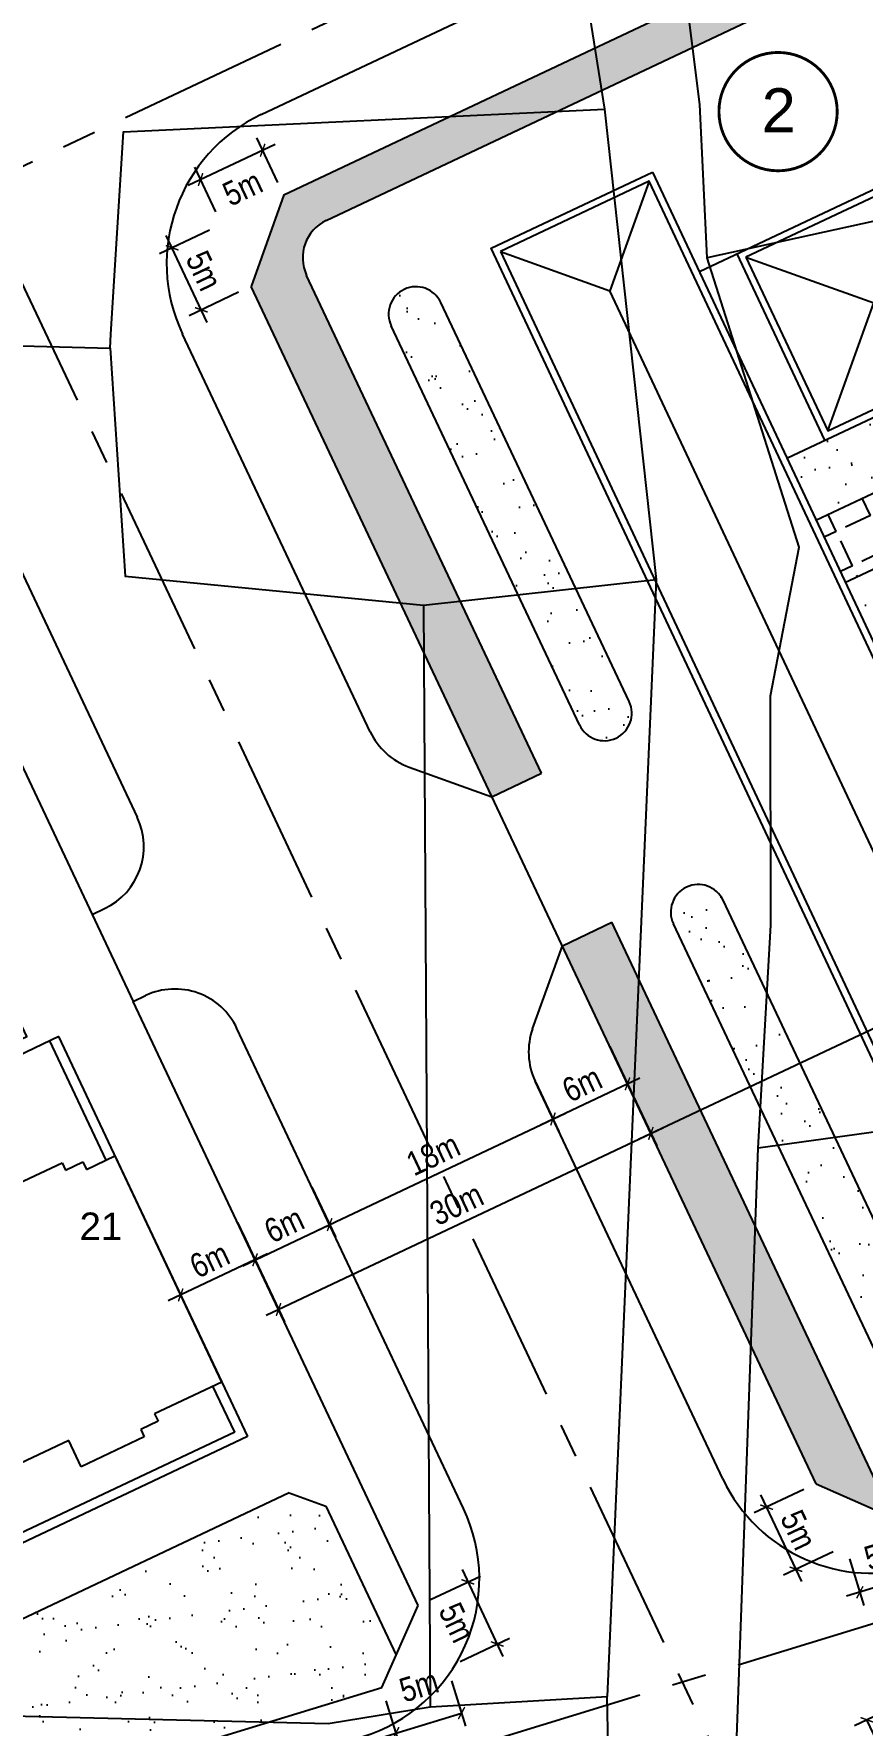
# Model space of a CAD drawing. Extents: x 597165 to 598689, y 1181586 to 1183364.
# Drawn here: x 597627.7 to 597688.1, y 1182102.6 to 1182225.7 of the extents above; entities that cross this region are included whole.
import ezdxf
from ezdxf.enums import TextEntityAlignment as Align

# ---------------------------------------------------------------- set-up
doc = ezdxf.new("R2010")
doc.units = 0
doc.header["$MEASUREMENT"] = 0
doc.linetypes.add('CENTER', pattern=[2, 1.25, -0.25, 0.25, -0.25])
doc.layers.get('0').update_dxf_attribs({"linetype": 'CONTINUOUS'})
doc.layers.get('DEFPOINTS').update_dxf_attribs({"color": 8, "linetype": 'CONTINUOUS'})
for name, color, linetype in [('DIM-T', 7, 'CONTINUOUS'), ('DTEXT', 7, 'CONTINUOUS'), ('GT-QLO50-L', 4, 'CONTINUOUS'), ('HA-CAY-XANH-KO', 3, 'CONTINUOUS'), ('HA-SAN', 41, 'CONTINUOUS'), ('NEN-HT', 8, 'CONTINUOUS'), ('NET-02', 2, 'CONTINUOUS'), ('NET-03', 3, 'CONTINUOUS'), ('NET-04', 4, 'CONTINUOUS'), ('NET-LE-CO', 3, 'CONTINUOUS'), ('NET-LENGOAI', 4, 'CONTINUOUS'), ('NET-LETRONG', 5, 'CONTINUOUS'), ('NET-TIM', 2, 'CENTER')]:
    doc.layers.add(name, color=color, linetype=linetype)
doc.styles.add('VHEL-B', font='VHELVEB.TTF')
doc.styles.add('VHEL-C-R', font='VHELVCN.TTF')
doc.styles.add('VHEL-R', font='VHELVEN.TTF')
doc.dimstyles.new('TL1000', dxfattribs={"dimscale": 0, "dimtxt": 2, "dimasz": 0.7, "dimexe": 1, "dimexo": 1, "dimgap": 0.5, "dimtad": 1, "dimdec": 1, "dimzin": 12, "dimtxsty": 'VHEL-C-R', "dimblk1": 'ARCHTICK', "dimblk2": 'ARCHTICK', "dimsah": 1, "dimcen": -0.09, "dimdle": 1, "dimclrd": 256, "dimclre": 256, "dimclrt": 256, "dimazin": 3, "dimtfac": 0.005, "dimtdec": 1, "dimtix": 1, "dimtmove": 0, "dimatfit": 3, "dimtolj": 1, "dimtzin": 0})
pattern_1 = [(37.26582263, (0, 0), (-0.11023521, 3.854130278), [0, -3.04, 0, -3.4, 0, -3.25]), (7.26582263, (0, 0), (3.562592942, 5.629778284), [0, -1.64, 0, -2.74, 0, -1.05]), (327.26582263, (-2.46, 0.01), (6.228277961, -0.014137947), [0, -1, 0, -3.6, 0, -4.7]), (317.26582263, (-2.46, 0.01), (6.019377384, 1.73076346), [0, -0.5, 0, -2.36, 0, -2.7])]

# ---------------------------------------------------------------- blocks, each defined once
blk = doc.blocks.new('A$C4397129B')
at = {"layer": 'NET-04', "linetype": 'CONTINUOUS'}
for p, q in [((2.3, 20), (2.3, 19.4)), ((3.7, 20), (2.3, 20)), ((3.7, 20.6), (3.7, 20)), ((11.7, 20.6), (3.7, 20.6)), ((11.7, 20), (11.7, 20.6)), ((13.1, 20), (11.7, 20)), ((13.1, 19.4), (13.1, 20)), ((17.5, 20), (17.5, 19.4)), ((18.9, 20), (17.5, 20)), ((18.9, 20.6), (18.9, 20)), ((26.9, 20.6), (18.9, 20.6)), ((26.9, 20), (26.9, 20.6)), ((28.3, 20), (26.9, 20)), ((28.3, 19.4), (28.3, 20)), ((0, 19.4), (0, 1.2)), ((2.3, 19.4), (0, 19.4)), ((13.9, 19.4), (13.1, 19.4)), ((13.9, 16.5), (13.9, 19.4)), ((16.7, 19.4), (16.7, 16.5)), ((17.5, 19.4), (16.7, 19.4)), ((29.1, 19.4), (28.3, 19.4)), ((29.1, 14.3), (29.1, 19.4)), ((16.7, 16.5), (13.9, 16.5)), ((30.5, 14.3), (29.1, 14.3)), ((30.5, 2.7), (30.5, 14.3)), ((29.1, 2.7), (30.5, 2.7)), ((29.1, 1.2), (29.1, 2.7)), ((11.9, 2.1), (18.7, 2.1)), ((11.9, 0), (11.9, 2.1)), ((18.7, 2.1), (18.7, 0)), ((0, 1.2), (5.4, 1.2)), ((5.4, 1.2), (5.4, 0.6)), ((5.4, 0.6), (6.8, 0.6)), ((6.8, 0.6), (6.8, 0)), ((6.8, 0), (11.9, 0)), ((18.7, 0), (23.8, 0)), ((23.8, 0.6), (25.2, 0.6)), ((23.8, 0), (23.8, 0.6)), ((25.2, 1.2), (29.1, 1.2)), ((25.2, 0.6), (25.2, 1.2))]:
    blk.add_line(p, q, dxfattribs=at)
blk = doc.blocks.new('_ARCHTICK')
at = {"color": 0, "linetype": 'BYBLOCK', "const_width": 0.15}
blk.add_lwpolyline([(-0.5, -0.5), (0.5, 0.5)], dxfattribs=at)
blk = doc.blocks.new('*D201')
at = {"linetype": 'BYBLOCK'}
for p, q in [((597648, 1182141.74), (597649.71, 1182138.12)), ((597642.58, 1182139.17), (597644.29, 1182135.56)), ((597642.96, 1182136.03), (597650.19, 1182139.45))]:
    blk.add_line(p, q, dxfattribs=at)
at = {"layer": 'DEFPOINTS', "color": 0, "linetype": 'BYBLOCK'}
for p in [(597647.58, 1182142.64), (597642.15, 1182140.08), (597649.29, 1182139.02)]:
    blk.add_point(p, dxfattribs=at)
at = {"linetype": 'BYBLOCK', "xscale": 0.7, "yscale": 0.7, "zscale": 0.7}
for p, rotation in [((597649.29, 1182139.02), 25.28252119210016), ((597643.86, 1182136.46), 205.2825211921001)]:
    blk.add_blockref('_ARCHTICK', p, dxfattribs=dict(at, rotation=rotation))
at = {"linetype": 'BYBLOCK', "insert": (597645.98, 1182139), "char_height": 1.75, "attachment_point": 5, "rotation": 25.2825, "style": 'VHEL-C-R'}
blk.add_mtext('\\A1;6m', dxfattribs=at)
blk = doc.blocks.new('*D200')
at = {"linetype": 'BYBLOCK'}
for p, q in [((597664.28, 1182149.42), (597665.99, 1182145.81)), ((597648.38, 1182138.6), (597666.47, 1182147.14)), ((597648, 1182141.74), (597649.71, 1182138.12))]:
    blk.add_line(p, q, dxfattribs=at)
at = {"layer": 'DEFPOINTS', "color": 0, "linetype": 'BYBLOCK'}
for p in [(597663.85, 1182150.33), (597665.56, 1182146.71), (597647.58, 1182142.64)]:
    blk.add_point(p, dxfattribs=at)
at = {"linetype": 'BYBLOCK', "xscale": 0.7, "yscale": 0.7, "zscale": 0.7}
for p, rotation in [((597665.56, 1182146.71), 25.28252119210013), ((597649.29, 1182139.02), 205.2825211921001)]:
    blk.add_blockref('_ARCHTICK', p, dxfattribs=dict(at, rotation=rotation))
at = {"linetype": 'BYBLOCK', "insert": (597656.83, 1182144.13), "char_height": 1.75, "attachment_point": 5, "rotation": 25.2825, "style": 'VHEL-C-R'}
blk.add_mtext('\\A1;18m', dxfattribs=at)
blk = doc.blocks.new('*D199')
at = {"linetype": 'BYBLOCK'}
for p, q in [((597669.71, 1182151.99), (597671.41, 1182148.37)), ((597664.28, 1182149.42), (597665.99, 1182145.81)), ((597664.66, 1182146.28), (597671.89, 1182149.7))]:
    blk.add_line(p, q, dxfattribs=at)
at = {"layer": 'DEFPOINTS', "color": 0, "linetype": 'BYBLOCK'}
for p in [(597669.28, 1182152.89), (597663.85, 1182150.33), (597670.99, 1182149.27)]:
    blk.add_point(p, dxfattribs=at)
at = {"linetype": 'BYBLOCK', "xscale": 0.7, "yscale": 0.7, "zscale": 0.7}
for p, rotation in [((597670.99, 1182149.27), 25.28252119210013), ((597665.56, 1182146.71), 205.2825211921001)]:
    blk.add_blockref('_ARCHTICK', p, dxfattribs=dict(at, rotation=rotation))
at = {"linetype": 'BYBLOCK', "insert": (597667.68, 1182149.25), "char_height": 1.75, "attachment_point": 5, "rotation": 25.2825, "style": 'VHEL-C-R'}
blk.add_mtext('\\A1;6m', dxfattribs=at)
blk = doc.blocks.new('*D198')
at = {"linetype": 'BYBLOCK'}
for p, q in [((597669.71, 1182151.99), (597673.12, 1182144.75)), ((597644.67, 1182132.42), (597673.6, 1182146.08)), ((597642.58, 1182139.17), (597646, 1182131.94))]:
    blk.add_line(p, q, dxfattribs=at)
at = {"layer": 'DEFPOINTS', "color": 0, "linetype": 'BYBLOCK'}
for p in [(597669.28, 1182152.89), (597672.69, 1182145.66), (597642.15, 1182140.08)]:
    blk.add_point(p, dxfattribs=at)
at = {"linetype": 'BYBLOCK', "xscale": 0.7, "yscale": 0.7, "zscale": 0.7}
for p, rotation in [((597672.69, 1182145.66), 25.28251724246869), ((597645.57, 1182132.84), 205.2825172424687)]:
    blk.add_blockref('_ARCHTICK', p, dxfattribs=dict(at, rotation=rotation))
at = {"linetype": 'BYBLOCK', "insert": (597658.54, 1182140.51), "char_height": 1.75, "attachment_point": 5, "rotation": 25.2825, "style": 'VHEL-C-R'}
blk.add_mtext('\\A1;30m', dxfattribs=at)
blk = doc.blocks.new('*D184')
at = {"linetype": 'BYBLOCK'}
for p, q in [((597743.75, 1182182.54), (597745.46, 1182178.92)), ((597671.79, 1182145.23), (597745.94, 1182180.25)), ((597671.41, 1182148.37), (597673.12, 1182144.75))]:
    blk.add_line(p, q, dxfattribs=at)
at = {"layer": 'DEFPOINTS', "color": 0, "linetype": 'BYBLOCK'}
for p in [(597743.32, 1182183.44), (597745.03, 1182179.82), (597670.99, 1182149.27)]:
    blk.add_point(p, dxfattribs=at)
at = {"linetype": 'BYBLOCK', "xscale": 0.7, "yscale": 0.7, "zscale": 0.7}
for p, rotation in [((597745.03, 1182179.82), 25.28251725315875), ((597672.69, 1182145.66), 205.2825172531588)]:
    blk.add_blockref('_ARCHTICK', p, dxfattribs=dict(at, rotation=rotation))
at = {"linetype": 'BYBLOCK', "insert": (597708.27, 1182164), "char_height": 1.75, "attachment_point": 5, "rotation": 25.2825, "style": 'VHEL-C-R'}
blk.add_mtext('\\A1;80m', dxfattribs=at)
blk = doc.blocks.new('*D106')
at = {"linetype": 'BYBLOCK'}
for p, q in [((597656.65, 1182111.73), (597660.27, 1182113.43)), ((597658.94, 1182113.91), (597661.92, 1182107.58)), ((597658.79, 1182107.21), (597662.4, 1182108.91))]:
    blk.add_line(p, q, dxfattribs=at)
at = {"layer": 'DEFPOINTS', "color": 0, "linetype": 'BYBLOCK'}
for p in [(597655.75, 1182111.3), (597661.5, 1182108.49), (597657.88, 1182106.78)]:
    blk.add_point(p, dxfattribs=at)
at = {"linetype": 'BYBLOCK', "xscale": 0.7, "yscale": 0.7, "zscale": 0.7}
for p, rotation in [((597659.36, 1182113.01), 115.2825172587214), ((597661.5, 1182108.49), 295.2825172587214)]:
    blk.add_blockref('_ARCHTICK', p, dxfattribs=dict(at, rotation=rotation))
at = {"linetype": 'BYBLOCK', "insert": (597658.56, 1182110.05), "char_height": 1.75, "attachment_point": 5, "rotation": 295.2825, "style": 'VHEL-C-R'}
blk.add_mtext('\\A1;5m', dxfattribs=at)
blk = doc.blocks.new('*D103')
at = {"linetype": 'BYBLOCK'}
for p, q in [((597645.53, 1182214.88), (597643.99, 1182218.14)), ((597645.32, 1182217.66), (597638.99, 1182214.67)), ((597641.01, 1182212.74), (597639.47, 1182216))]:
    blk.add_line(p, q, dxfattribs=at)
at = {"layer": 'DEFPOINTS', "color": 0, "linetype": 'BYBLOCK'}
for p in [(597639.89, 1182215.1), (597645.95, 1182213.97), (597641.43, 1182211.84)]:
    blk.add_point(p, dxfattribs=at)
at = {"linetype": 'BYBLOCK', "xscale": 0.7, "yscale": 0.7, "zscale": 0.7}
for p, rotation in [((597644.41, 1182217.23), 25.28251725161746), ((597639.89, 1182215.1), 205.2825172516175)]:
    blk.add_blockref('_ARCHTICK', p, dxfattribs=dict(at, rotation=rotation))
at = {"linetype": 'BYBLOCK', "insert": (597642.95, 1182214.48), "char_height": 1.75, "attachment_point": 5, "rotation": 25.2825, "style": 'VHEL-C-R'}
blk.add_mtext('\\A1;5m', dxfattribs=at)
blk = doc.blocks.new('*D102')
at = {"linetype": 'BYBLOCK'}
for p, q in [((597640.53, 1182211.41), (597636.91, 1182209.7)), ((597640.38, 1182204.7), (597637.39, 1182211.03)), ((597642.66, 1182206.89), (597639.05, 1182205.18))]:
    blk.add_line(p, q, dxfattribs=at)
at = {"layer": 'DEFPOINTS', "color": 0, "linetype": 'BYBLOCK'}
for p in [(597641.43, 1182211.84), (597637.82, 1182210.13), (597643.57, 1182207.32)]:
    blk.add_point(p, dxfattribs=at)
at = {"linetype": 'BYBLOCK', "xscale": 0.7, "yscale": 0.7, "zscale": 0.7}
for p, rotation in [((597637.82, 1182210.13), 115.2825172587214), ((597639.95, 1182205.61), 295.2825172587214)]:
    blk.add_blockref('_ARCHTICK', p, dxfattribs=dict(at, rotation=rotation))
at = {"linetype": 'BYBLOCK', "insert": (597640.14, 1182208.46), "char_height": 1.75, "attachment_point": 5, "rotation": 295.2825, "style": 'VHEL-C-R'}
blk.add_mtext('\\A1;5m', dxfattribs=at)
blk = doc.blocks.new('*D67')
at = {"linetype": 'BYBLOCK'}
for p, q in [((597691.95, 1182116.14), (597692.98, 1182112.76)), ((597687.16, 1182114.68), (597688.2, 1182111.3)), ((597693.65, 1182114.01), (597686.95, 1182111.96))]:
    blk.add_line(p, q, dxfattribs=at)
at = {"layer": 'DEFPOINTS', "color": 0, "linetype": 'BYBLOCK'}
for p in [(597691.65, 1182117.1), (597686.87, 1182115.64), (597687.91, 1182112.25)]:
    blk.add_point(p, dxfattribs=at)
at = {"linetype": 'BYBLOCK', "xscale": 0.7, "yscale": 0.7, "zscale": 0.7}
for p, rotation in [((597692.69, 1182113.71), 16.99605511438601), ((597687.91, 1182112.25), 196.996055114386)]:
    blk.add_blockref('_ARCHTICK', p, dxfattribs=dict(at, rotation=rotation))
at = {"linetype": 'BYBLOCK', "insert": (597689.66, 1182115.06), "char_height": 1.75, "attachment_point": 5, "rotation": 16.9961, "style": 'VHEL-C-R'}
blk.add_mtext('\\A1;5m', dxfattribs=at)
blk = doc.blocks.new('*D66')
at = {"linetype": 'BYBLOCK'}
for p, q in [((597683.83, 1182119.73), (597680.22, 1182118.03)), ((597683.68, 1182113.03), (597680.69, 1182119.36)), ((597685.97, 1182115.21), (597682.35, 1182113.5))]:
    blk.add_line(p, q, dxfattribs=at)
at = {"layer": 'DEFPOINTS', "color": 0, "linetype": 'BYBLOCK'}
for p in [(597684.74, 1182120.16), (597681.12, 1182118.45), (597686.87, 1182115.64)]:
    blk.add_point(p, dxfattribs=at)
at = {"linetype": 'BYBLOCK', "xscale": 0.7, "yscale": 0.7, "zscale": 0.7}
for p, rotation in [((597681.12, 1182118.45), 115.2825172396886), ((597683.26, 1182113.93), 295.2825172396886)]:
    blk.add_blockref('_ARCHTICK', p, dxfattribs=dict(at, rotation=rotation))
at = {"linetype": 'BYBLOCK', "insert": (597683.45, 1182116.79), "char_height": 1.75, "attachment_point": 5, "rotation": 295.2825, "style": 'VHEL-C-R'}
blk.add_mtext('\\A1;5m', dxfattribs=at)
blk = doc.blocks.new('*D65')
at = {"linetype": 'BYBLOCK'}
for p, q in [((597658.17, 1182105.82), (597659.19, 1182102.5)), ((597653.16, 1182101.7), (597658.9, 1182103.46)), ((597653.39, 1182104.36), (597654.41, 1182101.04))]:
    blk.add_line(p, q, dxfattribs=at)
at = {"layer": 'DEFPOINTS', "color": 0, "linetype": 'BYBLOCK'}
for p in [(597657.88, 1182106.78), (597653.1, 1182105.32), (597658.9, 1182103.46)]:
    blk.add_point(p, dxfattribs=at)
at = {"linetype": 'BYBLOCK', "xscale": 0.7, "yscale": 0.7, "zscale": 0.7}
for p, rotation in [((597658.9, 1182103.46), 16.9960551121711), ((597654.11, 1182102), 196.9960551121711)]:
    blk.add_blockref('_ARCHTICK', p, dxfattribs=dict(at, rotation=rotation))
at = {"linetype": 'BYBLOCK', "insert": (597655.8, 1182105.45), "char_height": 1.75, "attachment_point": 5, "rotation": 16.9961, "style": 'VHEL-C-R'}
blk.add_mtext('\\A1;5m', dxfattribs=at)
blk = doc.blocks.new('*D60')
at = {"linetype": 'BYBLOCK'}
for p, q in [((597691.15, 1182104.25), (597687.53, 1182102.54)), ((597691, 1182097.54), (597688.43, 1182102.97)), ((597693.28, 1182099.73), (597689.67, 1182098.02))]:
    blk.add_line(p, q, dxfattribs=at)
at = {"layer": 'DEFPOINTS', "color": 0, "linetype": 'BYBLOCK'}
for p in [(597692.05, 1182104.67), (597688.43, 1182102.97), (597694.19, 1182100.15)]:
    blk.add_point(p, dxfattribs=at)
at = {"linetype": 'BYBLOCK', "xscale": 0.7, "yscale": 0.7, "zscale": 0.7}
for p, rotation in [((597688.43, 1182102.97), 115.2825172514839), ((597690.57, 1182098.44), 295.2825172514839)]:
    blk.add_blockref('_ARCHTICK', p, dxfattribs=dict(at, rotation=rotation))
at = {"linetype": 'BYBLOCK', "insert": (597692.52, 1182101.88), "char_height": 1.75, "attachment_point": 5, "rotation": 295.2825, "style": 'VHEL-C-R'}
blk.add_mtext('\\A1;5m', dxfattribs=at)
blk = doc.blocks.new('*D40')
at = {"linetype": 'BYBLOCK'}
for p, q in [((597643.01, 1182138.27), (597644.29, 1182135.56)), ((597644.77, 1182136.89), (597637.53, 1182133.47)), ((597637.58, 1182135.71), (597638.86, 1182132.99))]:
    blk.add_line(p, q, dxfattribs=at)
at = {"layer": 'DEFPOINTS', "color": 0, "linetype": 'BYBLOCK'}
for p in [(597642.58, 1182139.17), (597637.15, 1182136.61), (597638.44, 1182133.9)]:
    blk.add_point(p, dxfattribs=at)
at = {"linetype": 'BYBLOCK', "xscale": 0.7, "yscale": 0.7, "zscale": 0.7}
for p, rotation in [((597643.86, 1182136.46), 25.28252213618013), ((597638.44, 1182133.9), 205.2825221361801)]:
    blk.add_blockref('_ARCHTICK', p, dxfattribs=dict(at, rotation=rotation))
at = {"linetype": 'BYBLOCK', "insert": (597640.55, 1182136.44), "char_height": 1.75, "attachment_point": 5, "rotation": 25.2825, "style": 'VHEL-C-R'}
blk.add_mtext('\\A1;6m', dxfattribs=at)

msp = doc.modelspace()

# ---------------------------------------------------------------- hatches: boundary and pattern name
at = {"layer": 'HA-CAY-XANH-KO'}
h = msp.add_hatch(dxfattribs=at)
h.set_pattern_fill('AR-SAND', color=256, scale=2, angle=359.765823, style=0)
h.set_pattern_definition(pattern_1)
h.paths.add_polyline_path([(597661.1173, 1182170.1682), (597664.7342, 1182171.8765), (597647.615, 1182208.1211, -0.41421356), (597649.0464, 1182212.115), (597710.5326, 1182241.1565, -0.41421356), (597714.5265, 1182239.7251), (597756.4275, 1182151.0128, -0.41421356), (597754.9961, 1182147.0189), (597693.5099, 1182117.9774, -0.41421356), (597689.516, 1182119.4088), (597669.8592, 1182161.026), (597666.2423, 1182159.3176), (597684.7372, 1182120.1605), (597691.6542, 1182117.1009), (597721.1804, 1182126.1258), (597759.255, 1182138.1106), (597761.8889, 1182144.133), (597715.9078, 1182241.4834), (597709.2514, 1182243.8691), (597645.9567, 1182213.9735), (597643.571, 1182207.317)])
h = msp.add_hatch(dxfattribs=at)
h.set_pattern_fill('AR-SAND', color=256, scale=2, angle=359.765823, style=0)
h.set_pattern_definition(pattern_1)
h.paths.add_polyline_path([(597690.6704, 1182196.4302), (597689.8759, 1182198.2553), (597682.6067, 1182194.8336), (597684.7354, 1182190.3092), (597689.2391, 1182192.4363, 0.42078578), (597690.6411, 1182196.4906, -0.00559674)])
h.paths.add_polyline_path([(597710.6548, 1182208.0362), (597703.4589, 1182204.649), (597707.4079, 1182196.2597, 0.41421356), (597711.4018, 1182194.8283), (597715.875, 1182196.9411)])
h.paths.add_polyline_path([(597719.1694, 1182189.939), (597714.6513, 1182187.805, 0.41079748), (597713.2051, 1182183.8428), (597716.1681, 1182177.4736), (597723.4266, 1182180.8903)])
h.paths.add_polyline_path([(597695.3314, 1182186.4664, 0.41421356), (597691.3375, 1182187.8978), (597686.864, 1182185.7848), (597695.3785, 1182167.6877), (597702.5963, 1182171.0852)])
h = msp.add_hatch(dxfattribs=at)
h.set_pattern_fill('AR-SAND', color=256, scale=2, angle=359.765823, style=0)
h.set_pattern_definition(pattern_1)
h.paths.add_polyline_path([(597657.3937, 1182206.1494, 1), (597653.7769, 1182204.4411), (597667.4969, 1182175.3933, 0.42239738), (597670.2095, 1182174.4635, 0.40607683), (597671.1137, 1182177.1016)])
h.paths.add_polyline_path([(597677.947, 1182162.6342, 1), (597674.3302, 1182160.9259), (597689.9661, 1182127.8216, 1), (597693.583, 1182129.5299)])
h = msp.add_hatch(dxfattribs=at)
h.set_pattern_fill('AR-SAND', color=256, scale=2, angle=359.765823, style=0)
h.set_pattern_definition(pattern_1)
h.paths.add_polyline_path([(597574.6562, 1182079.2724), (597569.0032, 1182091.2409), (597566.3406, 1182092.1951), (597512.0878, 1182066.5702), (597511.1336, 1182063.9076), (597513.6156, 1182058.6527)])
h.paths.add_polyline_path([(597638.9698, 1182100.9977), (597653.0986, 1182105.3162), (597654.1407, 1182107.6723), (597649.0099, 1182118.5352), (597646.3473, 1182119.4895), (597592.0945, 1182093.8645), (597591.1403, 1182091.202), (597593.7314, 1182085.716)])
at = {"layer": 'HA-SAN', "ltscale": 0.5}
h = msp.add_hatch(dxfattribs=at)
h.set_pattern_fill('ANGLE,_O', color=256, scale=10, angle=-90.234177)
h.set_pattern_definition([(115.2825, (597754.0327, 1182142.4314), (-2.486585, -1.174475), [2, -0.75]), (205.2825, (597754.0327, 1182142.4314), (1.174475, -2.486585), [2, -0.75])])
h.paths.add_polyline_path([(597702.5918, 1182171.0947), (597695.3314, 1182186.4664), (597693.6309, 1182188.0092), (597691.3375, 1182187.8978), (597686.864, 1182185.7848), (597684.7354, 1182190.3092), (597689.2501, 1182192.4416), (597690.7819, 1182194.1368), (597690.6799, 1182196.41), (597689.823, 1182198.2304), (597703.4524, 1182204.6343), (597707.4132, 1182196.2486), (597709.1084, 1182194.7168), (597711.4018, 1182194.8283), (597715.8781, 1182196.9343), (597719.1694, 1182189.939), (597714.6402, 1182187.7997), (597713.1084, 1182186.1045), (597713.1943, 1182183.8668), (597716.1681, 1182177.4736)])

# ---------------------------------------------------------------- linework, layer by layer
at = {"layer": 'DTEXT', "const_width": 0.2101}
msp.add_lwpolyline([(597677.6495, 1182220.0589, 1), (597686.2641, 1182220.0237, 1)], format="xyb", close=True, dxfattribs=at)
at = {"layer": 'GT-QLO50-L', "color": 1}
msp.add_line((597631.9901, 1182161.5937), (597634.9797, 1182155.2643), dxfattribs=at)
at = {"layer": 'HA-CAY-XANH-KO'}
for p, q in [((597649.0464, 1182212.115), (597710.5326, 1182241.1565)), ((597664.7342, 1182171.8765), (597647.615, 1182208.1211)), ((597671.1137, 1182177.1016), (597657.3937, 1182206.1494)), ((597667.4969, 1182175.3933), (597653.7769, 1182204.4411)), ((597661.1173, 1182170.1682), (597664.7342, 1182171.8765)), ((597693.583, 1182129.5299), (597677.947, 1182162.6342)), ((597666.2423, 1182159.3176), (597669.8592, 1182161.026)), ((597689.516, 1182119.4088), (597669.8592, 1182161.026)), ((597689.9661, 1182127.8216), (597674.3302, 1182160.9259)), ((597646.3473, 1182119.4895), (597592.0945, 1182093.8645)), ((597646.3473, 1182119.4895), (597649.0099, 1182118.5352)), ((597649.0099, 1182118.5352), (597654.141, 1182107.6716))]:
    msp.add_line(p, q, dxfattribs=at)
for centre, radius, start, end in [((597650.3276, 1182209.4024), 3, 115.282517, 205.282517), ((597655.5853, 1182205.2953), 2, 25.282517, 205.282517), ((597669.3053, 1182176.2474), 2, 205.282517, 25.282517), ((597676.1386, 1182161.78), 2, 25.282517, 205.282517)]:
    msp.add_arc(centre, radius, start, end, dxfattribs=at)
at = {"layer": 'NEN-HT', "linetype": 'CONTINUOUS'}
for p, q in [((597663.47, 1182257.22), (597669.31, 1182220.22)), ((597669.31, 1182220.22), (597673.07, 1182185.98)), ((597692.87, 1182212.93), (597676.79, 1182209.4)), ((597616.4, 1182203.28), (597633.3, 1182202.83)), ((597656.13, 1182184.12), (597673.07, 1182185.98)), ((597673.07, 1182185.98), (597669.52, 1182104.66)), ((597656.13, 1182184.12), (597656.62, 1182103.92)), ((597700.08, 1182147.28), (597680.5, 1182144.58)), ((597670, 1182075.02), (597669.52, 1182104.66))]:
    msp.add_line(p, q, dxfattribs=at)
for points in [[(597676.79, 1182209.4), (597676.27, 1182220.56), (597675.16, 1182229.26), (597676.04, 1182237.64), (597673.92, 1182247.08), (597669.69, 1182265.36), (597669.56, 1182281.74), (597668.81, 1182319.03), (597665.23, 1182377.64), (597651.93, 1182454.86), (597666.17, 1182454.78)], [(597633.3, 1182202.83), (597633.36, 1182203.83), (597634.28, 1182218.56), (597669.31, 1182220.22)], [(597680.5, 1182144.58), (597681.44, 1182160.82), (597681.4, 1182177.51), (597683.5, 1182188.34), (597676.79, 1182209.4)], [(597633.3, 1182202.83), (597634.41, 1182186.22), (597656.13, 1182184.12)], [(597693.86, 1182057.16), (597681.11, 1182052.23), (597678.47, 1182088.33), (597680.5, 1182144.58)], [(597656.62, 1182103.92), (597656.63, 1182103.92), (597669.52, 1182104.66)], [(597607, 1182103.73), (597649.19, 1182102.69), (597656.62, 1182103.92)]]:
    msp.add_lwpolyline(points, dxfattribs=at)
at = {"layer": 'NET-02'}
for p, q in [((597676.2317, 1182208.4115), (597704.2799, 1182221.6141)), ((597682.638, 1182194.8483), (597710.6861, 1182208.0509))]:
    msp.add_line(p, q, dxfattribs=at)
msp.add_lwpolyline([(597672.8151, 1182215.6452), (597701.7643, 1182154.1149), (597690.0096, 1182148.5628), (597661.0603, 1182210.0931)], close=True, dxfattribs=at)
msp.add_lwpolyline([(597678.9444, 1182209.6927), (597685.3506, 1182196.1295)], dxfattribs=at)
at = {"layer": 'NET-03'}
for p, q in [((597672.5765, 1182214.9795), (597669.7137, 1182206.9918)), ((597661.726, 1182209.8546), (597669.7137, 1182206.9918)), ((597679.61, 1182209.4542), (597688.9291, 1182206.1143)), ((597693.1109, 1182157.2162), (597669.7137, 1182206.9918)), ((597685.5892, 1182196.7952), (597688.9291, 1182206.1143))]:
    msp.add_line(p, q, dxfattribs=at)
for points in [[(597679.61, 1182209.4542), (597685.5892, 1182196.7952), (597707.3078, 1182207.0082), (597701.3287, 1182219.6672)], [(597679.61, 1182209.4542), (597685.5892, 1182196.7952), (597707.3078, 1182207.0082), (597701.3287, 1182219.6672)], [(597661.726, 1182209.8546), (597690.2481, 1182149.2285), (597701.0987, 1182154.3535), (597672.5765, 1182214.9795)], [(597661.726, 1182209.8546), (597690.2481, 1182149.2285), (597701.0987, 1182154.3535), (597672.5765, 1182214.9795)]]:
    msp.add_lwpolyline(points, close=True, dxfattribs=at)
at = {"layer": 'NET-04', "color": 2}
for p, q in [((597641.4285, 1182127.562), (597629.5544, 1182152.7018)), ((597641.4285, 1182127.562), (597643.3077, 1182123.5834)), ((597643.3077, 1182123.5834), (597588.1507, 1182097.5314))]:
    msp.add_line(p, q, dxfattribs=at)
at = {"layer": 'NET-04'}
for p, q in [((597633.0227, 1182143.7197), (597628.9214, 1182152.4028)), ((597642.3758, 1182123.9174), (597640.7956, 1182127.263)), ((597642.3758, 1182123.9174), (597588.4847, 1182098.4634))]:
    msp.add_line(p, q, dxfattribs=at)
at = {"layer": 'NET-04', "color": 2}
msp.add_lwpolyline([(597629.5544, 1182152.7018), (597626.5705, 1182151.2924), (597626.1434, 1182152.1966), (597627.2285, 1182152.7091), (597625.0931, 1182157.2302), (597624.008, 1182156.7177), (597623.5809, 1182157.6219), (597626.5648, 1182159.0312)], dxfattribs=at)
at = {"layer": 'NET-LE-CO'}
for p, q in [((597684.718, 1182190.3009), (597689.2391, 1182192.4363)), ((597686.8165, 1182185.7623), (597691.3375, 1182187.8978))]:
    msp.add_line(p, q, dxfattribs=at)
at = {"layer": 'NET-LENGOAI', "ltscale": 20}
for p, q in [((597644.2984, 1182219.8258), (597706.6889, 1182249.2944)), ((597652.2451, 1182174.9037), (597638.5728, 1182203.8503)), ((597621.8706, 1182197.0674), (597635.28, 1182168.6773)), ((597655.0792, 1182172.3322), (597661.1173, 1182170.1682)), ((597631.9901, 1182161.5937), (597632.8943, 1182162.0208)), ((597664.0783, 1182153.2795), (597666.2423, 1182159.3176)), ((597634.9797, 1182155.2643), (597635.8839, 1182155.6913)), ((597659.0487, 1182118.3544), (597642.5404, 1182153.3057)), ((597677.9363, 1182120.5105), (597664.264, 1182149.4572))]:
    msp.add_line(p, q, dxfattribs=at)
for centre, radius, start, end in [((597649.4234, 1182208.9753), 12, 115.282517, 205.282517), ((597656.7661, 1182177.0391), 5, 205.282517, 250.282517), ((597630.7589, 1182166.5419), 5, 295.282517, 25.282517), ((597638.0193, 1182151.1703), 5, 25.282517, 115.282517), ((597668.7851, 1182151.5926), 5, 160.282517, 205.282517), ((597688.7868, 1182125.6355), 12, 205.282517, 286.996055), ((597648.1982, 1182113.2294), 12, 286.996055, 25.282521)]:
    msp.add_arc(centre, radius, start, end, dxfattribs=at)
at = {"layer": 'NET-LETRONG'}
for p, q in [((597645.9567, 1182213.9735), (597709.2514, 1182243.8691)), ((597645.9567, 1182213.9735), (597643.571, 1182207.317)), ((597684.7372, 1182120.1605), (597643.571, 1182207.317)), ((597614.737, 1182198.1217), (597631.9901, 1182161.5937)), ((597655.7455, 1182111.299), (597634.9797, 1182155.2643)), ((597684.7372, 1182120.1605), (597691.6542, 1182117.1009)), ((597653.0986, 1182105.3162), (597655.7448, 1182111.2988)), ((597638.9698, 1182100.9977), (597653.0986, 1182105.3162))]:
    msp.add_line(p, q, dxfattribs=at)
at = {"layer": 'NET-TIM', "ltscale": 10}
for p, q in [((597420.5607, 1182644.3497), (597701.2928, 1182049.9871)), ((598097.8379, 1182438.4674), (597391.9847, 1182105.0756)), ((597640.8072, 1182095.2853), (597722.9581, 1182120.3951))]:
    msp.add_line(p, q, dxfattribs=at)

# ---------------------------------------------------------------- block references
at = {"layer": 'NET-04', "xscale": -1, "rotation": 25.28252214399916}
msp.add_blockref('A$C4397129B', (597641.941, 1182126.4769), dxfattribs=at)

# ---------------------------------------------------------------- texts
at = {"layer": 'DTEXT', "style": 'VHEL-R'}
msp.add_text('2', height=3.2, dxfattribs=at).set_placement((597680.7628, 1182218.543))
at = {"layer": 'DTEXT', "style": 'VHEL-B'}
msp.add_text('21', height=2, rotation=359.765823, dxfattribs=at).set_placement((597632.6259, 1182137.8952), align=Align.CENTER)

# ---------------------------------------------------------------- dimensions: what is measured, and where the dimension line sits
at = {"layer": 'DIM-T'}
for base, p1, p2, angle, picture, middle in [((597639.8937, 1182215.0971), (597645.9546, 1182213.9725), (597641.4335, 1182211.837), 205.282517, '*D103', (597642.9513, 1182214.4773)), ((597687.9079, 1182112.2524), (597691.6542, 1182117.1009), (597686.8726, 1182115.6394), 196.996055, '*D67', (597689.6584, 1182115.062)), ((597661.4978, 1182108.4863), (597655.7455, 1182111.299), (597657.8809, 1182106.778), 295.282517, '*D106', (597658.5637, 1182110.0539)), ((597658.8955, 1182103.4586), (597653.0986, 1182105.3162), (597657.8809, 1182106.778), 16.996055, '*D65', (597655.802, 1182105.4546)), ((597688.4348, 1182102.9661), (597694.1871, 1182100.1533), (597692.0517, 1182104.6744), 115.282517, '*D60', (597692.5224, 1182101.8774))]:
    dim = msp.add_linear_dim(base=base, p1=p1, p2=p2, angle=angle, dimstyle='TL1000', override={"dimscale": 1, "dimtxt": 1.75, "dimpost": 'm'}, dxfattribs=at)
    dim.commit()
    dim.dimension.update_dxf_attribs({"geometry": picture, "text_midpoint": middle, "dimtype": 161})
for p1, p2, distance, override, picture, middle in [((597643.5689, 1182207.316), (597641.4335, 1182211.837), 4, {"dimscale": 1, "dimtxt": 1.75, "dimpost": 'm'}, '*D102', (597640.1445, 1182208.4634)), ((597670.9866, 1182149.2732), (597743.3234, 1182183.4396), -4, {"dimscale": 1, "dimtxt": 1.75, "dimpost": 'm'}, '*D184', (597708.2681, 1182163.9997)), ((597642.1526, 1182140.0779), (597669.2782, 1182152.89), -8, {"dimscale": 1, "dimtxt": 1.75, "dimdsep": 46, "dimpost": 'm'}, '*D198', (597658.5368, 1182140.5104)), ((597642.1526, 1182140.0779), (597647.5778, 1182142.6404), -4, {"dimscale": 1, "dimtxt": 1.75, "dimdsep": 46, "dimpost": 'm'}, '*D201', (597645.9783, 1182139.0025)), ((597642.5796, 1182139.1737), (597637.1544, 1182136.6112), 3, {"dimscale": 1, "dimtxt": 1.75, "dimdsep": 46, "dimpost": 'm'}, '*D40', (597640.553, 1182136.44)), ((597686.8726, 1182115.6394), (597684.7372, 1182120.1605), 4, {"dimscale": 1, "dimtxt": 1.75, "dimpost": 'm'}, '*D66', (597683.4482, 1182116.7868))]:
    dim = msp.add_aligned_dim(p1=p1, p2=p2, distance=distance, dimstyle='TL1000', override=override, dxfattribs=at)
    dim.commit()
    dim.dimension.update_dxf_attribs({"geometry": picture, "text_midpoint": middle})
for base, p1, p2, picture, middle in [((597670.9866, 1182149.2732), (597663.853, 1182150.3275), (597669.2782, 1182152.89), '*D199', (597667.6787, 1182149.2521)), ((597665.5613, 1182146.7107), (597647.5778, 1182142.6404), (597663.853, 1182150.3275), '*D200', (597656.8285, 1182144.1273))]:
    dim = msp.add_linear_dim(base=base, p1=p1, p2=p2, angle=205.282521, dimstyle='TL1000', override={"dimscale": 1, "dimtxt": 1.75, "dimdsep": 46, "dimpost": 'm'}, dxfattribs=at)
    dim.commit()
    dim.dimension.update_dxf_attribs({"geometry": picture, "text_midpoint": middle})

doc.saveas('drawing.dxf')
